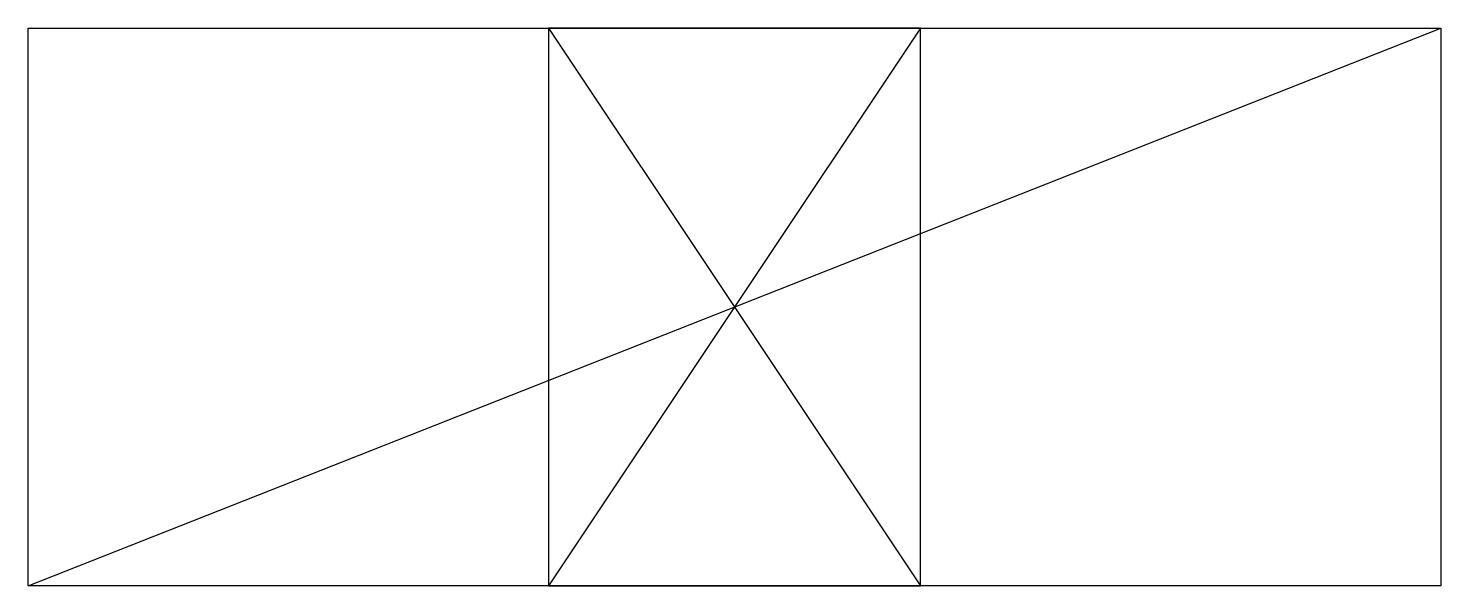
# Model space of a CAD drawing. Header units: millimetres. Extents: x -28 to 10, y 16.5 to 31.5.
import ezdxf

# ---------------------------------------------------------------- set-up
doc = ezdxf.new("R2010")
doc.units = ezdxf.units.MM
doc.layers.get('0').update_dxf_attribs({"linetype": 'CONTINUOUS'})

msp = doc.modelspace()

# ---------------------------------------------------------------- linework, layer by layer
for p, q in [((-28, 16.5), (10, 31.5)), ((-4, 31.5), (-14, 31.5)), ((-14, 31.5), (-14, 16.5)), ((-4, 31.5), (-14, 16.5)), ((-14, 31.5), (-4, 16.5)), ((-4, 16.5), (-4, 31.5)), ((-14, 16.5), (-4, 16.5))]:
    msp.add_line(p, q)
msp.add_lwpolyline([(10, 16.5), (-28, 16.5), (-28, 31.5), (10, 31.5)], close=True)

doc.saveas('drawing.dxf')
